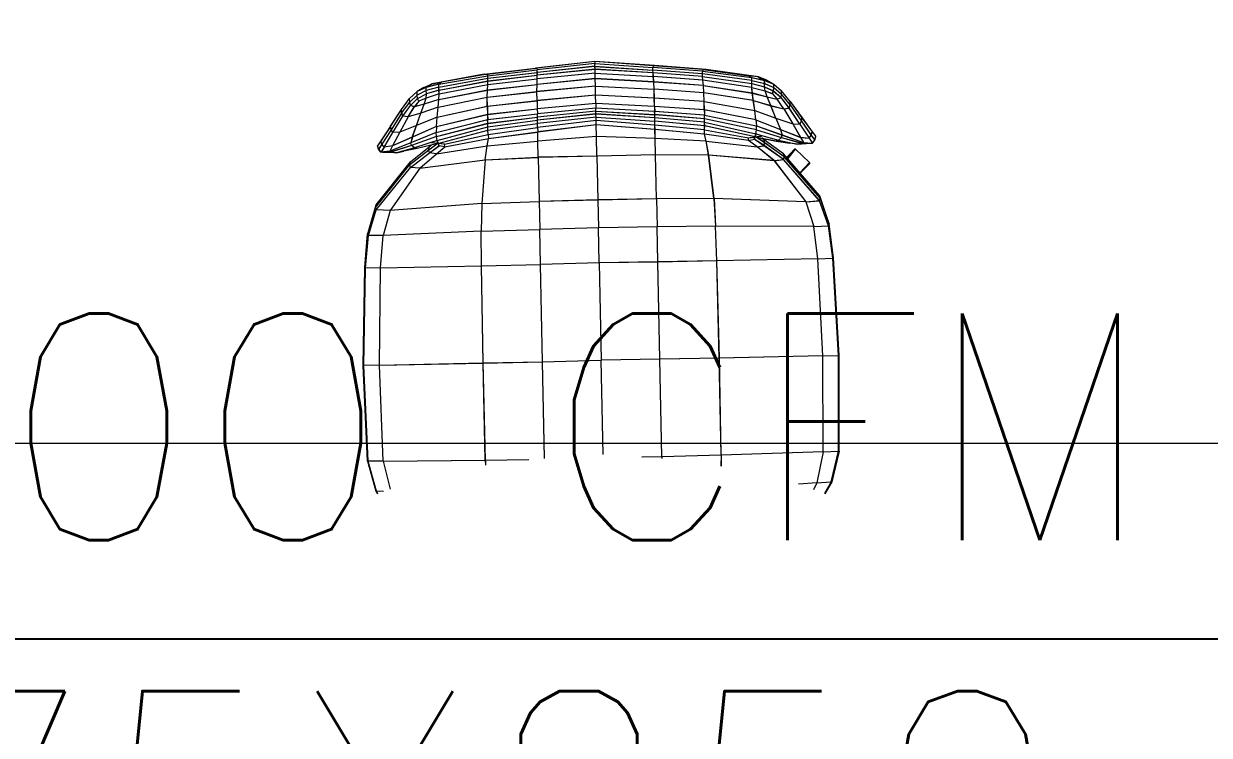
# Model space of a CAD drawing. Header units: millimetres. Extents: x -81374 to 485233, y -39075 to 157313.
# Drawn here: x 37122 to 38169, y -26224 to -25595 of the extents above; entities that cross this region are included whole.
import ezdxf
from ezdxf.enums import TextEntityAlignment as Align

# ---------------------------------------------------------------- set-up
doc = ezdxf.new("R2010")
doc.units = ezdxf.units.MM
doc.layers.add('G-IMPT', color=8, linetype='Continuous', lineweight=5)
doc.layers.add('M-HVAC-SUPPLY AIR DUCT', color=4, linetype='Continuous')
doc.layers.add('M-HVAC-TEXT', color=7, linetype='Continuous')
doc.styles.add('R', font='romans.shx')
doc.styles.add('ROMAND', font='romand__.ttf')
doc.styles.get("Standard").update_dxf_attribs({"font": 'arial.ttf'})
doc.dimstyles.new('Vayucon', dxfattribs={"dimtxt": 200, "dimasz": 150, "dimexe": 0, "dimexo": 0, "dimgap": 9e-05, "dimtad": 1, "dimdec": 0, "dimrnd": 5, "dimzin": 0, "dimdsep": 46, "dimtxsty": 'ROMAND', "dimcen": 90, "dimclre": 99, "dimclrt": 7, "dimadec": 0, "dimazin": 0, "dimtfac": 1, "dimtdec": 0, "dimtofl": 0, "dimtmove": 1, "dimatfit": 3, "dimfxl": 1, "dimtolj": 1, "dimtzin": 0, "dimarcsym": 0})

# ---------------------------------------------------------------- blocks, each defined once
blk = doc.blocks.new('floor plan 1')
at = {"layer": 'G-IMPT', "color": 8, "ltscale": 500}
for p, q in [((20335.2, -13075.3), (20341.4, -13064.7)), ((20335.7, -13075.3), (20341.7, -13064.8)), ((20348.4, -13074.4), (20351.3, -13068.3)), ((20731.4, -13093.6), (20725.4, -13068.9)), ((20731.2, -13066.7), (20737.5, -13066.9)), ((20736.2, -13064.8), (20737.5, -13066.9)), ((20738, -13066.9), (20736.6, -13064.7)), ((20737.5, -13066.9), (20745, -13093.4)), ((20737.5, -13066.9), (20738, -13066.9)), ((20745.5, -13093.4), (20738, -13066.9)), ((20328.8, -13102.2), (20335.2, -13075.3)), ((20335.7, -13075.3), (20329.3, -13102.2)), ((20335.7, -13075.3), (20335.2, -13075.3)), ((20348.4, -13074.4), (20335.7, -13075.3)), ((20342.9, -13101.7), (20348.4, -13074.4)), ((20348.4, -13074.4), (20364.6, -13073.3)), ((20433, -13098.8), (20433.1, -13089)), ((20641.3, -13094.4), (20641, -13089.9)), ((20328.8, -13102.2), (20328.7, -13186.9)), ((20329.3, -13102.2), (20328.8, -13102.2)), ((20329.3, -13102.2), (20329.2, -13186.9)), ((20342.9, -13101.7), (20329.3, -13102.2)), ((20342.9, -13101.7), (20433, -13098.8)), ((20342.9, -13101.7), (20343, -13186.6)), ((20433, -13098.8), (20485.3, -13097.4)), ((20433, -13098.8), (20434.5, -13184.6)), ((20485.3, -13097.4), (20485.3, -13095.8)), ((20485.3, -13097.4), (20502.9, -13097)), ((20485.3, -13097.4), (20487.1, -13183.5)), ((20537.2, -13099.4), (20538.9, -13182.8)), ((20589, -13096), (20590.7, -13181.3)), ((20641.3, -13094.4), (20602.9, -13095)), ((20731.4, -13093.6), (20641.3, -13094.4)), ((20641.3, -13094.4), (20643.3, -13180.2)), ((20731.4, -13093.6), (20745, -13093.4)), ((20731.4, -13093.6), (20734.9, -13178.4)), ((20745, -13093.4), (20745.5, -13093.4)), ((20745, -13093.4), (20748.6, -13178.1)), ((20745.5, -13093.4), (20749.1, -13178.1)), ((19477, -13109.1), (21553.5, -13109.1)), ((20343, -13186.6), (20434.5, -13184.6)), ((20434.5, -13184.6), (20487.1, -13183.5)), ((20434.5, -13184.6), (20436.7, -13270.5)), ((20487.1, -13183.5), (20538.9, -13182.8)), ((20487.1, -13183.5), (20488.9, -13269.4)), ((20590.7, -13181.3), (20538.9, -13182.8)), ((20540.7, -13268.6), (20538.9, -13182.8)), ((20643.3, -13180.2), (20590.7, -13181.3)), ((20590.7, -13181.3), (20592.6, -13267.3)), ((20734.9, -13178.4), (20643.3, -13180.2)), ((20643.3, -13180.2), (20644.7, -13266.1)), ((20734.9, -13178.4), (20733.9, -13264.2)), ((20734.9, -13178.4), (20748.6, -13178.1)), ((20748.6, -13178.1), (20747.3, -13264.1)), ((20749.1, -13178.1), (20747.7, -13264.4)), ((20748.6, -13178.1), (20749.1, -13178.1)), ((20328.7, -13186.9), (20333.7, -13273.1)), ((20329.2, -13186.9), (20328.7, -13186.9)), ((20343, -13186.6), (20329.2, -13186.9)), ((20329.2, -13186.9), (20334.2, -13272.8)), ((20343, -13186.6), (20347.5, -13272.3)), ((20436.7, -13270.5), (20488.9, -13269.4)), ((20488.9, -13269.4), (20540.7, -13268.6)), ((20488.9, -13269.4), (20489.6, -13300.4)), ((20540.7, -13268.6), (20592.6, -13267.3)), ((20540.7, -13268.6), (20541.4, -13299.5)), ((20644.7, -13266.1), (20592.6, -13267.3)), ((20592.6, -13267.3), (20593.2, -13298.2)), ((20733.9, -13264.2), (20644.7, -13266.1)), ((20644.7, -13266.1), (20644.9, -13296.7)), ((20733.9, -13264.2), (20731.6, -13292.7)), ((20733.9, -13264.2), (20747.3, -13264.1)), ((20747.3, -13264.1), (20744.7, -13292.9)), ((20747.7, -13264.4), (20745.2, -13294.2)), ((20747.3, -13264.1), (20747.7, -13264.4)), ((20334.2, -13272.8), (20333.7, -13273.1)), ((20333.7, -13273.1), (20337.5, -13302.8)), ((20347.5, -13272.3), (20334.2, -13272.8)), ((20334.2, -13272.8), (20338, -13301.5)), ((20347.5, -13272.3), (20436.7, -13270.5)), ((20347.5, -13272.3), (20351, -13300.7)), ((20436.7, -13270.5), (20437.8, -13301.1)), ((20338, -13301.5), (20337.5, -13302.8)), ((20351, -13300.7), (20338, -13301.5)), ((20338, -13301.5), (20346, -13323.6)), ((20358.2, -13322.5), (20351, -13300.7)), ((20351, -13300.7), (20437.8, -13301.1)), ((20437.8, -13301.1), (20489.6, -13300.4)), ((20439.3, -13325.4), (20437.8, -13301.1)), ((20489.6, -13300.4), (20541.4, -13299.5)), ((20490.1, -13325.1), (20489.6, -13300.4)), ((20541.4, -13299.5), (20593.2, -13298.2)), ((20541.9, -13324.2), (20541.4, -13299.5)), ((20644.9, -13296.7), (20593.2, -13298.2)), ((20593.7, -13323), (20593.2, -13298.2)), ((20644.5, -13321.1), (20644.9, -13296.7)), ((20644.9, -13296.7), (20731.6, -13292.7)), ((20725.4, -13314.8), (20731.6, -13292.7)), ((20731.6, -13292.7), (20744.7, -13292.9)), ((20744.7, -13292.9), (20737.6, -13315.4)), ((20744.7, -13295.6), (20737.7, -13320)), ((20738.2, -13317.7), (20745.2, -13294.2)), ((20738.2, -13317.7), (20744.7, -13295.6)), ((20744.7, -13292.9), (20745.2, -13294.2)), ((20345.5, -13325.9), (20337.5, -13302.8)), ((20345.5, -13325.9), (20338.1, -13304.1)), ((20346.1, -13328.2), (20338.1, -13304.1)), ((20358.2, -13322.5), (20346, -13323.6)), ((20386.1, -13358.9), (20358.2, -13322.5)), ((20358.2, -13322.5), (20439.3, -13325.4)), ((20644.5, -13321.1), (20593.7, -13323)), ((20641.4, -13359.7), (20644.5, -13321.1)), ((20644.5, -13321.1), (20725.4, -13314.8)), ((20699.1, -13352.4), (20725.4, -13314.8)), ((20737.6, -13315.4), (20707.3, -13353)), ((20737.7, -13320), (20707.5, -13358)), ((20738.2, -13317.7), (20708, -13355.5)), ((20725.4, -13314.8), (20737.6, -13315.4)), ((20737.6, -13315.4), (20738.2, -13317.7)), ((20738.2, -13317.7), (20737.7, -13320)), ((20346, -13323.6), (20345.5, -13325.9)), ((20345.5, -13325.9), (20377.3, -13362.4)), ((20345.5, -13325.9), (20346.1, -13328.2)), ((20346, -13323.6), (20377.8, -13359.9)), ((20346.1, -13328.2), (20377.9, -13365)), ((20439.3, -13325.4), (20490.1, -13325.1)), ((20439.3, -13325.4), (20444, -13363.9)), ((20490.1, -13325.1), (20541.9, -13324.2)), ((20490.1, -13325.1), (20490.9, -13364)), ((20541.9, -13324.2), (20593.7, -13323)), ((20542.7, -13362.9), (20541.9, -13324.2)), ((20594.5, -13361.8), (20593.7, -13323)), ((20354.8, -13357.3), (20363.5, -13348.2)), ((20363.5, -13348.3), (20354.8, -13357.3)), ((20363.1, -13347.8), (20355, -13356.2)), ((20699.1, -13352.4), (20641.4, -13359.7)), ((20699.1, -13352.4), (20684.5, -13365.1)), ((20707.3, -13353), (20690.6, -13365.9)), ((20699.1, -13352.4), (20707.3, -13353)), ((20707.3, -13353), (20708, -13355.5)), ((20354.8, -13357.3), (20355, -13356.2)), ((20354.8, -13357.3), (20367.2, -13369.1)), ((20374.1, -13360.5), (20367.2, -13369.1)), ((20374.7, -13361.2), (20367.2, -13369.1)), ((20375.1, -13361.7), (20368.2, -13368.9)), ((20375.1, -13361.7), (20368.2, -13368.9)), ((20377.8, -13359.9), (20377.3, -13362.4)), ((20377.3, -13362.4), (20394.5, -13374.7)), ((20377.3, -13362.4), (20377.9, -13365)), ((20386.1, -13358.9), (20377.8, -13359.9)), ((20377.8, -13359.9), (20395.1, -13372.1)), ((20386.1, -13358.9), (20444, -13363.9)), ((20386.1, -13358.9), (20401.2, -13371.1)), ((20444, -13363.9), (20490.9, -13364)), ((20444, -13363.9), (20446.3, -13376.1)), ((20490.9, -13364), (20542.7, -13362.9)), ((20490.9, -13364), (20491.2, -13378.4)), ((20542.7, -13362.9), (20594.5, -13361.8)), ((20542.7, -13362.9), (20543.1, -13380.2)), ((20641.4, -13359.7), (20594.5, -13361.8)), ((20594.5, -13361.8), (20594.8, -13376.2)), ((20641.4, -13359.7), (20639.6, -13372)), ((20707.5, -13358), (20691, -13371.1)), ((20708, -13355.5), (20691.3, -13368.5)), ((20708, -13355.5), (20707.5, -13358)), ((20352.3, -13374.5), (20350.3, -13377.1)), ((20353.7, -13374.3), (20352.3, -13374.5)), ((20355.3, -13378.8), (20352.3, -13374.5)), ((20360.2, -13375), (20352.3, -13374.5)), ((20365.9, -13373.4), (20353.7, -13374.3)), ((20361.4, -13374.2), (20353.7, -13374.3)), ((20361.4, -13374.2), (20360.2, -13375)), ((20362.8, -13379.5), (20360.2, -13375)), ((20379, -13381.6), (20360.2, -13375)), ((20361.4, -13374.2), (20365.9, -13373.4)), ((20379.6, -13379.3), (20361.4, -13374.2)), ((20365.9, -13373.4), (20372.4, -13374.4)), ((20382.2, -13377.1), (20365.9, -13373.4)), ((20367.2, -13369.1), (20368.2, -13368.9)), ((20384.3, -13376.2), (20372.4, -13374.4)), ((20377.9, -13365), (20394.9, -13377.3)), ((20395.1, -13372.1), (20394.5, -13374.7)), ((20394.5, -13374.7), (20402, -13379.8)), ((20394.5, -13374.7), (20394.9, -13377.3)), ((20401.2, -13371.1), (20395.1, -13372.1)), ((20395.1, -13372.1), (20403.7, -13377.8)), ((20446.3, -13376.1), (20401.2, -13371.1)), ((20401.2, -13371.1), (20408.9, -13376.8)), ((20639.6, -13372), (20594.8, -13376.2)), ((20677, -13371.2), (20638.6, -13378.4)), ((20639.6, -13372), (20638.6, -13378.4)), ((20677.3, -13373.5), (20638.7, -13382.1)), ((20683.1, -13374.1), (20639, -13385.8)), ((20684.5, -13365.1), (20639.6, -13372)), ((20684.5, -13365.1), (20677, -13371.2)), ((20677, -13371.2), (20677.3, -13373.5)), ((20677, -13371.2), (20682.2, -13372)), ((20677.3, -13373.5), (20679.8, -13373.8)), ((20677.3, -13373.5), (20688.8, -13374.6)), ((20677.3, -13373.5), (20683.1, -13374.1)), ((20690.6, -13365.9), (20682.2, -13372)), ((20682.2, -13372), (20682.8, -13374.2)), ((20682.2, -13372), (20683, -13374.1)), ((20682.8, -13374.3), (20684.1, -13377.1)), ((20683.1, -13374.1), (20701.5, -13369.6)), ((20683.1, -13374.1), (20688.8, -13374.6)), ((20683.1, -13374.1), (20683.8, -13376.8)), ((20684.1, -13377.1), (20683.2, -13374.5)), ((20683.8, -13376.8), (20703.7, -13370.3)), ((20691.3, -13368.5), (20684.1, -13373.9)), ((20684.5, -13365.1), (20690.6, -13365.9)), ((20684.5, -13380.2), (20706.4, -13372.4)), ((20684.8, -13383.8), (20707.1, -13374.7)), ((20691, -13371.1), (20689.1, -13372.6)), ((20689.3, -13372.6), (20691, -13371.1)), ((20690.6, -13365.9), (20691.3, -13368.5)), ((20691.3, -13368.5), (20691, -13371.1)), ((20701.5, -13369.6), (20713.4, -13367.2)), ((20701.5, -13369.6), (20703.7, -13370.3)), ((20703.7, -13370.3), (20719.8, -13366)), ((20703.7, -13370.3), (20706.4, -13372.4)), ((20705.8, -13379.7), (20723.2, -13372)), ((20705.8, -13379.7), (20707.1, -13374.7)), ((20706.4, -13372.4), (20724.4, -13366.6)), ((20706.4, -13372.4), (20707.1, -13374.7)), ((20707.1, -13374.7), (20725.6, -13367.4)), ((20719.8, -13366), (20713.4, -13367.2)), ((20716.8, -13384.1), (20723.2, -13372)), ((20719.8, -13366), (20732, -13366.3)), ((20724.4, -13366.6), (20719.8, -13366)), ((20730.6, -13370.9), (20723, -13383.7)), ((20723.2, -13372), (20725.6, -13367.4)), ((20723.2, -13372), (20730.6, -13370.9)), ((20724.4, -13366.6), (20732, -13366.3)), ((20724.4, -13366.6), (20725.6, -13367.4)), ((20724.6, -13386.3), (20732.6, -13373.4)), ((20725.6, -13367.4), (20733.5, -13366.5)), ((20730.6, -13370.9), (20733.5, -13366.5)), ((20730.6, -13370.9), (20732.6, -13373.4)), ((20732, -13366.3), (20733.5, -13366.5)), ((20732.6, -13373.4), (20735.5, -13369)), ((20732.6, -13373.5), (20733.5, -13376.3)), ((20733.5, -13366.5), (20735.5, -13369)), ((20733.5, -13376.3), (20736.6, -13372)), ((20735.5, -13369), (20736.6, -13372)), ((20350.3, -13377.1), (20349.4, -13380.2)), ((20352.6, -13384.3), (20349.4, -13380.2)), ((20353.5, -13381.3), (20350.3, -13377.1)), ((20353.5, -13381.3), (20352.6, -13384.3)), ((20361.6, -13396.9), (20352.6, -13384.3)), ((20355.3, -13378.8), (20353.5, -13381.3)), ((20362, -13393.9), (20353.5, -13381.3)), ((20362.8, -13379.5), (20355.3, -13378.8)), ((20363.4, -13391.3), (20355.3, -13378.8)), ((20380.5, -13386.5), (20362.8, -13379.5)), ((20369.7, -13391.4), (20362.8, -13379.5)), ((20379.6, -13379.3), (20379, -13381.6)), ((20380.5, -13386.5), (20379, -13381.6)), ((20401.7, -13389.7), (20379, -13381.6)), ((20382.2, -13377.1), (20379.6, -13379.3)), ((20401.8, -13386.1), (20379.6, -13379.3)), ((20382.2, -13377.1), (20384.3, -13376.2)), ((20402.4, -13382.7), (20382.2, -13377.1)), ((20403, -13380), (20384.3, -13376.2)), ((20396.7, -13378.7), (20394.9, -13377.3)), ((20394.9, -13377.3), (20396.9, -13378.8)), ((20408.7, -13379.1), (20397.3, -13380.7)), ((20403, -13380), (20397.3, -13380.7)), ((20402.4, -13382.7), (20401.8, -13386.1)), ((20403.3, -13380.1), (20402.1, -13383)), ((20402.1, -13383), (20402.9, -13380.4)), ((20403, -13380), (20402.4, -13382.7)), ((20447.5, -13393), (20402.4, -13382.7)), ((20403.7, -13377.8), (20403, -13380)), ((20408.7, -13379.1), (20403, -13380)), ((20403, -13380), (20447.5, -13389.8)), ((20403.3, -13380.1), (20403.7, -13377.8)), ((20408.9, -13376.8), (20403.7, -13377.8)), ((20408.7, -13379.1), (20406.2, -13379.6)), ((20408.9, -13376.8), (20408.7, -13379.1)), ((20447.6, -13386.1), (20408.7, -13379.1)), ((20408.9, -13376.8), (20447.6, -13382.4)), ((20446.3, -13376.1), (20491.2, -13378.4)), ((20446.3, -13376.1), (20447.6, -13382.4)), ((20447.6, -13382.4), (20447.6, -13386.1)), ((20447.6, -13382.4), (20491.4, -13386.4)), ((20491.2, -13378.4), (20543.1, -13380.2)), ((20491.2, -13378.4), (20491.4, -13386.4)), ((20543.1, -13380.2), (20594.8, -13376.2)), ((20543.1, -13380.2), (20543.3, -13390.6)), ((20543.3, -13390.6), (20595, -13384.2)), ((20594.8, -13376.2), (20595, -13384.2)), ((20638.6, -13378.4), (20595, -13384.2)), ((20595.1, -13388.1), (20595, -13384.2)), ((20638.7, -13382.1), (20595.1, -13388.1)), ((20638.7, -13382.1), (20638.6, -13378.4)), ((20638.7, -13382.1), (20639, -13385.8)), ((20683.8, -13376.8), (20639.1, -13388.9)), ((20684.5, -13380.2), (20639.2, -13391.9)), ((20684.8, -13383.8), (20639.2, -13395.2)), ((20683.8, -13376.8), (20684.5, -13380.2)), ((20684.5, -13389), (20705.8, -13379.7)), ((20684.5, -13380.2), (20684.8, -13383.8)), ((20684.5, -13389), (20684.8, -13383.8)), ((20705.8, -13379.7), (20702.2, -13389.9)), ((20702.2, -13389.9), (20716.8, -13384.1)), ((20709.4, -13397.6), (20716.8, -13384.1)), ((20723, -13383.7), (20714.2, -13398.2)), ((20716.8, -13384.1), (20723, -13383.7)), ((20723, -13383.7), (20724.6, -13386.3)), ((20725.1, -13389.3), (20733.5, -13376.3)), ((20362, -13393.9), (20361.6, -13396.9)), ((20363.4, -13391.3), (20362, -13393.9)), ((20372, -13408.2), (20362, -13393.9)), ((20369.7, -13391.4), (20363.4, -13391.3)), ((20363.4, -13391.3), (20372.9, -13405.4)), ((20384.5, -13396.5), (20369.7, -13391.4)), ((20377.6, -13404.6), (20369.7, -13391.4)), ((20402.2, -13395), (20380.5, -13386.5)), ((20384.5, -13396.5), (20380.5, -13386.5)), ((20401.8, -13386.1), (20401.7, -13389.7)), ((20402.2, -13395), (20401.7, -13389.7)), ((20447.7, -13399.2), (20401.7, -13389.7)), ((20401.8, -13386.1), (20447.6, -13396)), ((20402.2, -13395), (20447.8, -13403.8)), ((20402.2, -13395), (20403.3, -13403.2)), ((20447.6, -13386.1), (20447.5, -13389.8)), ((20447.5, -13389.8), (20491.5, -13393.9)), ((20447.5, -13389.8), (20447.5, -13393)), ((20447.5, -13393), (20447.6, -13396)), ((20447.5, -13393), (20491.6, -13396.8)), ((20447.6, -13386.1), (20491.5, -13390.3)), ((20447.6, -13396), (20491.6, -13399.5)), ((20447.6, -13396), (20447.7, -13399.2)), ((20491.4, -13386.4), (20491.5, -13390.3)), ((20491.4, -13386.4), (20543.3, -13390.6)), ((20491.5, -13390.3), (20543.4, -13394.4)), ((20491.5, -13390.3), (20491.5, -13393.9)), ((20543.4, -13397.5), (20491.5, -13393.9)), ((20491.5, -13393.9), (20491.6, -13396.8)), ((20543.3, -13390.6), (20543.4, -13394.4)), ((20543.4, -13394.4), (20595.1, -13388.1)), ((20543.4, -13397.5), (20595.2, -13391.7)), ((20543.4, -13394.4), (20543.4, -13397.5)), ((20543.5, -13400.1), (20595.2, -13394.6)), ((20595.1, -13388.1), (20595.2, -13391.7)), ((20639, -13385.8), (20595.2, -13391.7)), ((20639.1, -13388.9), (20595.2, -13394.6)), ((20595.2, -13391.7), (20595.2, -13394.6)), ((20595.2, -13394.6), (20595.3, -13397.3)), ((20639.2, -13391.9), (20595.3, -13397.3)), ((20639.2, -13395.2), (20595.3, -13400.2)), ((20639, -13385.8), (20639.1, -13388.9)), ((20639.1, -13388.9), (20639.2, -13391.9)), ((20639.2, -13391.9), (20639.2, -13395.2)), ((20639.3, -13399.8), (20639.2, -13395.2)), ((20684.5, -13389), (20639.3, -13399.8)), ((20684.5, -13389), (20683.7, -13397.3)), ((20683.7, -13397.3), (20702.2, -13389.9)), ((20702.2, -13389.9), (20698.2, -13401)), ((20715.2, -13401), (20724.6, -13386.3)), ((20725.1, -13389.3), (20715.4, -13404)), ((20724.6, -13386.3), (20725.1, -13389.3)), ((20372, -13411.3), (20361.6, -13396.9)), ((20372.9, -13405.4), (20372, -13408.2)), ((20377.6, -13404.6), (20372.9, -13405.4)), ((20372.9, -13405.4), (20380, -13414.6)), ((20389, -13407.5), (20377.6, -13404.6)), ((20377.6, -13404.6), (20383.4, -13413.3)), ((20403.3, -13403.2), (20384.5, -13396.5)), ((20384.5, -13396.5), (20389, -13407.5)), ((20447.9, -13411.1), (20403.3, -13403.2)), ((20403.3, -13403.2), (20404.5, -13412)), ((20447.8, -13403.8), (20447.7, -13399.2)), ((20447.7, -13399.2), (20491.7, -13402.4)), ((20447.8, -13403.8), (20447.9, -13411.1)), ((20447.8, -13403.8), (20491.8, -13406.8)), ((20491.6, -13396.8), (20543.5, -13400.1)), ((20491.6, -13396.8), (20491.6, -13399.5)), ((20543.6, -13402.6), (20491.6, -13399.5)), ((20491.6, -13399.5), (20491.7, -13402.4)), ((20491.8, -13406.8), (20491.7, -13402.4)), ((20491.7, -13402.4), (20543.6, -13405.3)), ((20543.4, -13397.5), (20543.5, -13400.1)), ((20543.5, -13400.1), (20543.6, -13402.6)), ((20543.6, -13402.6), (20595.3, -13397.3)), ((20543.6, -13405.3), (20595.3, -13400.2)), ((20543.6, -13402.6), (20543.6, -13405.3)), ((20543.7, -13409.5), (20543.6, -13405.3)), ((20543.7, -13409.5), (20595.4, -13404.7)), ((20595.3, -13397.3), (20595.3, -13400.2)), ((20595.4, -13404.7), (20595.3, -13400.2)), ((20639.3, -13399.8), (20595.4, -13404.7)), ((20595.6, -13411.9), (20595.4, -13404.7)), ((20639.5, -13407.1), (20639.3, -13399.8)), ((20683.7, -13397.3), (20639.5, -13407.1)), ((20682.9, -13406.1), (20639.5, -13414.9)), ((20682.9, -13406.1), (20682.3, -13412.9)), ((20683.7, -13397.3), (20682.9, -13406.1)), ((20682.9, -13406.1), (20698.2, -13401)), ((20698.2, -13401), (20695.3, -13408.9)), ((20698.2, -13401), (20709.4, -13397.6)), ((20709.4, -13397.6), (20704, -13406.6)), ((20714.2, -13398.2), (20707.5, -13407.7)), ((20715.2, -13401), (20708.1, -13410.7)), ((20715.4, -13404), (20708.2, -13413.8)), ((20709.4, -13397.6), (20714.2, -13398.2)), ((20714.2, -13398.2), (20715.2, -13401)), ((20715.2, -13401), (20715.4, -13404)), ((20372, -13408.2), (20379.5, -13417.6)), ((20372, -13408.2), (20372, -13411.3)), ((20372, -13411.3), (20379.5, -13420.7)), ((20380, -13414.6), (20379.5, -13417.6)), ((20383.4, -13413.3), (20380, -13414.6)), ((20386.6, -13420.4), (20380, -13414.6)), ((20392.2, -13415.2), (20383.4, -13413.3)), ((20387.7, -13418.1), (20383.4, -13413.3)), ((20404.5, -13412), (20389, -13407.5)), ((20389, -13407.5), (20392.2, -13415.2)), ((20405.4, -13418.7), (20392.2, -13415.2)), ((20392.2, -13415.2), (20394.1, -13420.5)), ((20404.5, -13412), (20448.2, -13419)), ((20404.5, -13412), (20405.4, -13418.7)), ((20447.9, -13411.1), (20448.2, -13419)), ((20447.9, -13411.1), (20492, -13414.1)), ((20491.8, -13406.8), (20492, -13414.1)), ((20491.8, -13406.8), (20543.7, -13409.5)), ((20492, -13414.1), (20543.9, -13416.8)), ((20492, -13414.1), (20492.2, -13422)), ((20543.7, -13409.5), (20543.9, -13416.8)), ((20543.9, -13416.8), (20595.6, -13411.9)), ((20543.9, -13416.8), (20544, -13424.8)), ((20639.5, -13407.1), (20595.6, -13411.9)), ((20595.6, -13411.9), (20595.7, -13419.8)), ((20639.5, -13414.9), (20595.7, -13419.8)), ((20682.3, -13412.9), (20639.4, -13421.3)), ((20639.5, -13414.9), (20639.4, -13421.3)), ((20639.5, -13407.1), (20639.5, -13414.9)), ((20682.3, -13412.9), (20682, -13417.9)), ((20682, -13417.9), (20693.6, -13414.2)), ((20682.3, -13412.9), (20695.3, -13408.9)), ((20701.1, -13413.8), (20693.3, -13417.9)), ((20693.6, -13414.2), (20693.3, -13417.9)), ((20693.5, -13420.8), (20701.4, -13416.9)), ((20695.3, -13408.9), (20693.6, -13414.2)), ((20693.6, -13414.2), (20699.9, -13411.5)), ((20695.3, -13408.9), (20704, -13406.6)), ((20699.9, -13411.5), (20704, -13406.6)), ((20699.9, -13411.5), (20701.1, -13413.8)), ((20701.1, -13413.8), (20707.5, -13407.7)), ((20701.1, -13413.8), (20701.4, -13416.9)), ((20701.4, -13416.9), (20708.1, -13410.7)), ((20701.4, -13416.9), (20701.6, -13419.9)), ((20701.6, -13419.9), (20708.2, -13413.8)), ((20704, -13406.6), (20707.5, -13407.7)), ((20707.5, -13407.7), (20708.1, -13410.7)), ((20708.1, -13410.7), (20708.2, -13413.8)), ((20386.4, -13423.5), (20379.5, -13417.6)), ((20379.5, -13417.6), (20379.5, -13420.7)), ((20386.4, -13426.5), (20379.5, -13420.7)), ((20386.6, -13420.4), (20386.4, -13423.5)), ((20394.5, -13427.1), (20386.4, -13423.5)), ((20386.4, -13423.5), (20386.4, -13426.5)), ((20392.5, -13429.9), (20386.4, -13426.5)), ((20394.5, -13429.9), (20386.4, -13426.5)), ((20387.7, -13418.1), (20386.6, -13420.4)), ((20394.6, -13424.2), (20386.6, -13420.4)), ((20394.1, -13420.5), (20387.7, -13418.1)), ((20405.9, -13423.7), (20394.1, -13420.5)), ((20394.1, -13420.5), (20394.6, -13424.2)), ((20394.6, -13424.2), (20394.5, -13427.1)), ((20405.7, -13429.7), (20394.5, -13427.1)), ((20394.5, -13427.1), (20394.5, -13429.9)), ((20405.8, -13427.1), (20394.6, -13424.2)), ((20448.6, -13425.3), (20405.4, -13418.7)), ((20405.4, -13418.7), (20405.9, -13423.7)), ((20405.8, -13427.1), (20405.7, -13429.7)), ((20405.9, -13423.7), (20405.8, -13427.1)), ((20449.3, -13433.3), (20405.8, -13427.1)), ((20405.9, -13423.7), (20449, -13430.1)), ((20448.2, -13419), (20492.2, -13422)), ((20448.2, -13419), (20448.6, -13425.3)), ((20448.6, -13425.3), (20449, -13430.1)), ((20448.6, -13425.3), (20492.5, -13428.4)), ((20544, -13424.8), (20492.2, -13422)), ((20492.2, -13422), (20492.5, -13428.4)), ((20544, -13424.8), (20595.7, -13419.8)), ((20544, -13424.8), (20544.2, -13431.3)), ((20544.2, -13431.3), (20595.6, -13426.2)), ((20639.2, -13426.2), (20595.5, -13431.1)), ((20595.6, -13426.2), (20595.5, -13431.1)), ((20595.7, -13419.8), (20595.6, -13426.2)), ((20639.4, -13421.3), (20595.6, -13426.2)), ((20682.2, -13421.3), (20639, -13429.3)), ((20682.4, -13423.9), (20639, -13431.7)), ((20639.2, -13426.2), (20639, -13429.3)), ((20682.3, -13426.5), (20639, -13433.9)), ((20682, -13417.9), (20639.2, -13426.2)), ((20639.4, -13421.3), (20639.2, -13426.2)), ((20642.2, -13435.3), (20688.1, -13426.8)), ((20680, -13428.2), (20682.3, -13426.5)), ((20688.1, -13426.8), (20680, -13428.2)), ((20682, -13417.9), (20682.2, -13421.3)), ((20682.2, -13421.3), (20693.3, -13417.9)), ((20682.2, -13421.3), (20682.4, -13423.9)), ((20682.3, -13426.5), (20693.6, -13423.7)), ((20682.4, -13423.9), (20682.3, -13426.5)), ((20682.4, -13423.9), (20693.5, -13420.8)), ((20695.6, -13423.5), (20688.1, -13426.8)), ((20688.1, -13426.8), (20693.6, -13423.7)), ((20693.3, -13417.9), (20693.5, -13420.8)), ((20693.5, -13420.8), (20693.6, -13423.7)), ((20693.6, -13423.7), (20701.6, -13419.9)), ((20695.6, -13423.5), (20701.6, -13419.9)), ((20392.5, -13429.9), (20400.1, -13432.9)), ((20400.1, -13432.9), (20394.5, -13429.9)), ((20405.9, -13432.3), (20394.5, -13429.9)), ((20400.1, -13432.9), (20446.3, -13439.5)), ((20400.1, -13432.9), (20408.3, -13433.9)), ((20405.7, -13429.7), (20449.4, -13435.6)), ((20405.7, -13429.7), (20405.9, -13432.3)), ((20408.3, -13433.9), (20405.9, -13432.3)), ((20449.5, -13437.9), (20405.9, -13432.3)), ((20448.8, -13439.4), (20408.3, -13433.9)), ((20448.8, -13439.4), (20449.5, -13437.9)), ((20449, -13430.1), (20492.9, -13433.2)), ((20449, -13430.1), (20449.3, -13433.3)), ((20449.3, -13433.3), (20449.4, -13435.6)), ((20449.3, -13433.3), (20493.1, -13436.5)), ((20449.4, -13435.6), (20493.2, -13438.9)), ((20449.4, -13435.6), (20449.5, -13437.9)), ((20449.5, -13437.9), (20493.3, -13441.3)), ((20492.5, -13428.4), (20544.2, -13431.3)), ((20492.5, -13428.4), (20492.9, -13433.2)), ((20544.3, -13436.2), (20492.9, -13433.2)), ((20492.9, -13433.2), (20493.1, -13436.5)), ((20493.1, -13436.5), (20544.3, -13439.6)), ((20493.1, -13436.5), (20493.2, -13438.9)), ((20544.2, -13431.3), (20544.3, -13436.2)), ((20544.3, -13436.2), (20595.5, -13431.1)), ((20544.3, -13439.6), (20595.4, -13434.4)), ((20544.3, -13436.2), (20544.3, -13439.6)), ((20544.4, -13442.2), (20595.4, -13436.8)), ((20639, -13429.3), (20595.4, -13434.4)), ((20595.5, -13431.1), (20595.4, -13434.4)), ((20639, -13431.7), (20595.4, -13436.8)), ((20639, -13433.9), (20595.4, -13439.1)), ((20595.4, -13434.4), (20595.4, -13436.8)), ((20595.4, -13436.8), (20595.4, -13439.1)), ((20639.8, -13435.4), (20595.8, -13440.7)), ((20642.2, -13435.3), (20596.9, -13440.8)), ((20639, -13429.3), (20639, -13431.7)), ((20639, -13431.7), (20639, -13433.9)), ((20639.8, -13435.4), (20639, -13433.9)), ((20639.8, -13435.4), (20680, -13428.2)), ((20642.2, -13435.3), (20639.8, -13435.4)), ((20446.3, -13439.5), (20448.8, -13439.4)), ((20446.3, -13439.5), (20491.9, -13443)), ((20448.8, -13439.4), (20493, -13442.8)), ((20491.9, -13443), (20493, -13442.8)), ((20491.9, -13443), (20544.5, -13446.5)), ((20493, -13442.8), (20493.3, -13441.3)), ((20493, -13442.8), (20544.5, -13446.4)), ((20544.4, -13442.2), (20493.2, -13438.9)), ((20493.2, -13438.9), (20493.3, -13441.3)), ((20544.4, -13444.8), (20493.3, -13441.3)), ((20544.3, -13439.6), (20544.4, -13442.2)), ((20544.4, -13444.8), (20595.4, -13439.1)), ((20544.4, -13442.2), (20544.4, -13444.8)), ((20544.5, -13446.4), (20544.4, -13444.8)), ((20544.5, -13446.4), (20595.8, -13440.7)), ((20544.5, -13446.5), (20596.9, -13440.8)), ((20595.8, -13440.7), (20595.4, -13439.1)), ((20596.9, -13440.8), (20595.8, -13440.7))]:
    blk.add_line(p, q, dxfattribs=at)
blk.add_arc((30901.2, -15868.2), 12777.8, 49.90697, 259.60318, dxfattribs=at)
for rotation, p in [(359.9992, (39680.6, -4989.6, 0)), (359.9992, (35886.7, -10139.3, 0)), (270.0008, (28873.3, -20643.5, 0)), (359.9992, (11975.3, -26935.4, 0)), (359.9992, (15267.6, -26935.4, 0)), (359.9992, (26686.3, -26987.7, 0)), (270.0008, (15861.1, -28615, 0)), (89.9992, (23697.8, -33300.6, 0)), (89.9992, (23597.9, -35337.7, 0)), (89.9992, (23597.9, -37388.3, 0)), (359.9992, (13750.4, -37781.5, 0)), (89.9992, (23697.8, -40746.8, 0)), (89.9992, (23597.8, -44302.5, 0)), (89.9992, (23597.8, -46399.1, 0)), (89.9992, (23697.8, -48339.8, 0)), (89.9992, (23697.8, -54280, 0)), (359.9992, (27418.1, -55702.4, 0)), (89.9992, (9671.9, -65856.5, 0)), (359.9992, (4684.1, -67403.4, 0)), (359.9992, (8737.2, -67403.4, 0))]:
    blk.add_attdef('PARTITIONTYPE', text='', height=200, rotation=rotation, dxfattribs=at).set_placement(p, align=Align.MIDDLE_CENTER)
blk = doc.blocks.new('Steelcase EMEA Bolia - Mood Dining Chair - scx_bolia_d3_ancilary_mood_leg_18ba0357-414835-Level 1')
at = {"layer": 'G-IMPT'}
for p, q in [((-180, 167.4), (-167.9, 179.5)), ((-167.9, 179.5), (-166.8, 179.3)), ((-160.2, 171.8), (-167.9, 179.5)), ((-160.8, 171), (-167.9, 179.5)), ((-159.8, 172.2), (-166.8, 179.3)), ((-159.8, 172.2), (-166.8, 179.3)), ((-180, 167.4), (-179.8, 166.3)), ((-171.1, 158.5), (-180, 167.4)), ((-180, 167.4), (-171.2, 158.5)), ((-171.5, 158.1), (-179.8, 166.3))]:
    blk.add_line(p, q, dxfattribs=at)
blk = doc.blocks.new('Steelcase EMEA Bolia - Mood Dining Chair - scx_bolia_d3_ancilary_mood_back_18ba0357-V156-Level 1')
at = {"layer": 'G-IMPT'}
for p, q in [((-136.3, 243.9), (-90.2, 251.5)), ((-87.8, 251.5), (-128.1, 245.1)), ((-90.2, 251.5), (-44.7, 255.9)), ((-90.2, 251.5), (-87.8, 251.5)), ((-87.8, 251.5), (-43.7, 255.8)), ((-87.8, 251.5), (-87, 250)), ((-87, 250), (-43.3, 254.3)), ((-87, 247.7), (-43.3, 251.9)), ((-44.7, 255.9), (7.8, 260.5)), ((-44.7, 255.9), (-43.7, 255.8)), ((-43.7, 255.8), (7.8, 260.5)), ((-43.7, 255.8), (-43.3, 254.3)), ((-43.4, 249.5), (7.8, 253.7)), ((-43.4, 249.5), (-43.3, 251.9)), ((7.8, 258.8), (-43.3, 254.3)), ((7.8, 256.3), (-43.3, 251.9)), ((-43.3, 251.9), (-43.3, 254.3)), ((7.8, 260.5), (60.3, 255.9)), ((7.8, 260.5), (7.8, 258.8)), ((7.8, 260.5), (59.2, 255.8)), ((7.8, 256.3), (7.8, 258.8)), ((7.8, 258.8), (58.8, 254.3)), ((7.8, 253.7), (7.8, 256.3)), ((7.8, 256.3), (58.8, 251.9)), ((7.8, 250.3), (7.8, 253.7)), ((7.8, 253.7), (58.9, 249.5)), ((59.2, 255.8), (58.8, 254.3)), ((58.8, 251.9), (58.8, 254.3)), ((102.5, 250), (58.8, 254.3)), ((102.6, 247.7), (58.8, 251.9)), ((58.9, 249.5), (58.8, 251.9)), ((60.3, 255.9), (59.2, 255.8)), ((103.3, 251.5), (59.2, 255.8)), ((105.7, 251.5), (60.3, 255.9)), ((103.3, 251.5), (102.5, 250)), ((105.7, 251.5), (103.3, 251.5)), ((103.3, 251.5), (143.6, 245.1)), ((105.7, 251.5), (151.8, 243.9)), ((-143.8, 240.8), (-136.3, 243.9)), ((-136.3, 243.9), (-141.8, 240.9)), ((-130.5, 243.4), (-141.8, 240.9)), ((-136.3, 243.9), (-128.1, 245.1)), ((-130.6, 240.8), (-87, 247.7)), ((-130.6, 240.8), (-130.5, 243.4)), ((-87, 250), (-130.5, 243.4)), ((-87.1, 245.4), (-130.5, 238.2)), ((-128.1, 245.1), (-130.5, 243.4)), ((-130.3, 234.8), (-87.3, 242.2)), ((-87.6, 237.4), (-87.3, 242.2)), ((-87.6, 237.4), (-43.8, 241.4)), ((-87.3, 242.2), (-43.6, 246.2)), ((-87.3, 242.2), (-87.1, 245.4)), ((-87.1, 245.4), (-43.4, 249.5)), ((-87.1, 245.4), (-87, 247.7)), ((-87, 247.7), (-87, 250)), ((-44, 235), (-43.8, 241.4)), ((-43.8, 241.4), (-43.6, 246.2)), ((-43.8, 241.4), (7.8, 245.4)), ((7.8, 250.3), (-43.6, 246.2)), ((-43.6, 246.2), (-43.4, 249.5)), ((7.8, 245.4), (7.8, 250.3)), ((7.8, 250.3), (59.1, 246.2)), ((7.8, 238.9), (7.8, 245.4)), ((7.8, 245.4), (59.3, 241.4)), ((59.1, 246.2), (58.9, 249.5)), ((102.7, 245.4), (58.9, 249.5)), ((102.8, 242.2), (59.1, 246.2)), ((59.3, 241.4), (59.1, 246.2)), ((59.5, 235), (59.3, 241.4)), ((103.2, 237.4), (59.3, 241.4)), ((102.6, 247.7), (102.5, 250)), ((146, 243.4), (102.5, 250)), ((102.7, 245.4), (102.6, 247.7)), ((146.2, 240.8), (102.6, 247.7)), ((102.8, 242.2), (102.7, 245.4)), ((146, 238.2), (102.7, 245.4)), ((103.2, 237.4), (102.8, 242.2)), ((145.9, 234.8), (102.8, 242.2)), ((151.8, 243.9), (143.6, 245.1)), ((143.6, 245.1), (146, 243.4)), ((146.2, 240.8), (146, 243.4)), ((146, 243.4), (157.3, 240.9)), ((159.3, 240.8), (151.8, 243.9)), ((151.8, 243.9), (157.3, 240.9)), ((-164, 221.7), (-156.6, 231.3)), ((-149.9, 237.3), (-156.6, 231.3)), ((-156.5, 228.2), (-156.6, 231.3)), ((-149.8, 234.2), (-156.5, 228.2)), ((-149.5, 231.2), (-156, 225.2)), ((-141.8, 240.9), (-149.9, 237.3)), ((-143.8, 240.8), (-149.9, 237.3)), ((-149.8, 234.2), (-149.9, 237.3)), ((-141.8, 238), (-149.8, 234.2)), ((-149.5, 231.2), (-149.8, 234.2)), ((-141.6, 235.1), (-149.5, 231.2)), ((-148.3, 228.9), (-149.5, 231.2)), ((-142, 231.4), (-148.3, 228.9)), ((-143.8, 226.1), (-142, 231.4)), ((-142, 231.4), (-141.6, 235.1)), ((-130.3, 234.8), (-142, 231.4)), ((-141.8, 238), (-141.8, 240.9)), ((-130.6, 240.8), (-141.8, 238)), ((-141.6, 235.1), (-141.8, 238)), ((-130.5, 238.2), (-141.6, 235.1)), ((-131.4, 223.1), (-87.9, 231)), ((-87.6, 237.4), (-130.7, 229.9)), ((-130.7, 229.9), (-130.3, 234.8)), ((-130.5, 238.2), (-130.6, 240.8)), ((-130.3, 234.8), (-130.5, 238.2)), ((-88, 223.1), (-87.9, 231)), ((-87.9, 231), (-87.6, 237.4)), ((-87.9, 231), (-44, 235)), ((-44.1, 227.1), (-44, 235)), ((-44.1, 227.1), (7.8, 230.9)), ((7.8, 238.9), (-44, 235)), ((7.8, 230.9), (7.8, 238.9)), ((7.8, 238.9), (59.5, 235)), ((7.8, 223.6), (7.8, 230.9)), ((7.8, 230.9), (59.6, 227.1)), ((103.5, 231), (59.5, 235)), ((59.6, 227.1), (59.5, 235)), ((103.5, 231), (103.2, 237.4)), ((146.2, 229.9), (103.2, 237.4)), ((103.6, 223.1), (103.5, 231)), ((147, 223.1), (103.5, 231)), ((145.9, 234.8), (146, 238.2)), ((146.2, 229.9), (145.9, 234.8)), ((145.9, 234.8), (157.5, 231.4)), ((146, 238.2), (146.2, 240.8)), ((146, 238.2), (157.1, 235.1)), ((146.2, 240.8), (157.3, 238)), ((157.1, 235.1), (157.3, 238)), ((157.5, 231.4), (157.1, 235.1)), ((165.1, 231.2), (157.1, 235.1)), ((157.3, 238), (157.3, 240.9)), ((157.3, 240.9), (165.4, 237.3)), ((157.3, 238), (165.3, 234.2)), ((159.3, 226.1), (157.5, 231.4)), ((157.5, 231.4), (163.9, 228.9)), ((159.3, 240.8), (165.4, 237.3)), ((163.9, 228.9), (165.1, 231.2)), ((165.1, 231.2), (165.3, 234.2)), ((165.1, 231.2), (171.5, 225.2)), ((165.3, 234.2), (165.4, 237.3)), ((165.3, 234.2), (172.1, 228.2)), ((165.4, 237.3), (172.1, 231.3)), ((179.5, 221.7), (172.1, 231.3)), ((172.1, 228.2), (172.1, 231.3)), ((-164, 221.7), (-174.1, 207.1)), ((-163.9, 218.7), (-164, 221.7)), ((-163.9, 218.7), (-156.5, 228.2)), ((-162.9, 215.9), (-156, 225.2)), ((-158.2, 215.2), (-152.6, 224)), ((-156, 225.2), (-156.5, 228.2)), ((-152.6, 224), (-156, 225.2)), ((-148.3, 228.9), (-152.6, 224)), ((-143.8, 226.1), (-152.6, 224)), ((-146.9, 218.3), (-143.8, 226.1)), ((-131.4, 223.1), (-146.9, 218.3)), ((-130.7, 229.9), (-143.8, 226.1)), ((-88, 223.1), (-132.5, 214.3)), ((-132.5, 214.3), (-131.4, 223.1)), ((-131.4, 223.1), (-130.7, 229.9)), ((-88, 223.1), (-44.1, 227.1)), ((-88, 215.9), (-88, 223.1)), ((-44.1, 219.8), (-44.1, 227.1)), ((-44.1, 219.8), (7.8, 223.6)), ((7.8, 223.6), (7.8, 219.4)), ((7.8, 223.6), (59.6, 219.8)), ((103.6, 223.1), (59.6, 227.1)), ((59.6, 227.1), (59.6, 219.8)), ((148, 214.3), (103.6, 223.1)), ((103.6, 223.1), (103.6, 215.9)), ((147, 223.1), (146.2, 229.9)), ((146.2, 229.9), (159.3, 226.1)), ((148, 214.3), (147, 223.1)), ((147, 223.1), (162.4, 218.3)), ((162.4, 218.3), (159.3, 226.1)), ((159.3, 226.1), (168.1, 224)), ((163.9, 228.9), (168.1, 224)), ((168.1, 224), (171.5, 225.2)), ((173.7, 215.2), (168.1, 224)), ((171.5, 225.2), (172.1, 228.2)), ((178.4, 215.9), (171.5, 225.2)), ((179.4, 218.7), (172.1, 228.2)), ((179.4, 218.7), (179.5, 221.7)), ((189.6, 207.1), (179.5, 221.7)), ((-163.9, 218.7), (-173.6, 204.1)), ((-172.1, 201.5), (-162.9, 215.9)), ((-158.2, 215.2), (-165.8, 201.8)), ((-162.9, 215.9), (-163.9, 218.7)), ((-158.2, 215.2), (-162.9, 215.9)), ((-146.9, 218.3), (-158.2, 215.2)), ((-151.1, 207.3), (-146.9, 218.3)), ((-132.5, 214.3), (-151.1, 207.3)), ((-88, 211.2), (-133.8, 200.8)), ((-133.4, 206.1), (-88, 215.9)), ((-133.4, 206.1), (-132.5, 214.3)), ((-88, 215.9), (-44.1, 219.8)), ((-88, 215.9), (-88, 211.2)), ((-88, 211.2), (-44.1, 215.4)), ((-88, 208), (-44.1, 212.5)), ((-88, 208), (-88, 211.2)), ((-88, 205), (-44.1, 209.8)), ((-44.1, 219.8), (-44.1, 215.4)), ((-44.1, 215.4), (7.8, 219.4)), ((7.8, 216.7), (-44.1, 212.5)), ((-44.1, 212.5), (-44.1, 215.4)), ((-44.1, 209.8), (7.8, 214.2)), ((-44.1, 209.8), (-44.1, 212.5)), ((7.8, 211.5), (-44.1, 206.8)), ((-44.1, 206.8), (-44.1, 209.8)), ((7.8, 216.7), (7.8, 219.4)), ((7.8, 219.4), (59.6, 215.4)), ((7.8, 214.2), (7.8, 216.7)), ((7.8, 216.7), (59.6, 212.5)), ((7.8, 211.5), (7.8, 214.2)), ((7.8, 214.2), (59.6, 209.8)), ((7.8, 208.4), (7.8, 211.5)), ((7.8, 211.5), (59.6, 206.8)), ((103.6, 215.9), (59.6, 219.8)), ((59.6, 219.8), (59.6, 215.4)), ((59.6, 212.5), (59.6, 215.4)), ((103.6, 211.2), (59.6, 215.4)), ((103.6, 208), (59.6, 212.5)), ((59.6, 209.8), (59.6, 212.5)), ((59.6, 206.8), (59.6, 209.8)), ((103.6, 205), (59.6, 209.8)), ((149, 206.1), (103.6, 215.9)), ((103.6, 215.9), (103.6, 211.2)), ((103.6, 208), (103.6, 211.2)), ((149.3, 200.8), (103.6, 211.2)), ((149, 206.1), (148, 214.3)), ((148, 214.3), (166.7, 207.3)), ((166.7, 207.3), (162.4, 218.3)), ((162.4, 218.3), (173.7, 215.2)), ((173.7, 215.2), (178.4, 215.9)), ((173.7, 215.2), (181.4, 201.8)), ((178.4, 215.9), (179.4, 218.7)), ((187.6, 201.5), (178.4, 215.9)), ((179.4, 218.7), (189.1, 204.1)), ((-174.1, 207.1), (-182.7, 194.4)), ((-173.6, 204.1), (-181.8, 191.4)), ((-172.1, 201.5), (-179.9, 188.9)), ((-173.6, 204.1), (-174.1, 207.1)), ((-172.1, 201.5), (-173.6, 204.1)), ((-165.8, 201.8), (-172.5, 189.8)), ((-165.8, 201.8), (-172.1, 201.5)), ((-151.1, 207.3), (-165.8, 201.8)), ((-133.8, 200.8), (-156.3, 192.2)), ((-151.1, 207.3), (-154.9, 197.1)), ((-133.4, 206.1), (-154.9, 197.1)), ((-133.4, 206.1), (-133.8, 200.8)), ((-133.6, 197.2), (-133.8, 200.8)), ((-133.6, 197.2), (-88, 208)), ((-88, 205), (-133, 193.8)), ((-132.3, 191.1), (-88, 201.8)), ((-88, 205), (-88, 208)), ((-88, 201.8), (-44.1, 206.8)), ((-88, 201.8), (-88, 205)), ((-87.8, 198.1), (-88, 201.8)), ((-87.8, 198.1), (-44.1, 203.3)), ((-87.8, 194.4), (-44.1, 199.4)), ((-44.1, 203.3), (7.8, 208.4)), ((-44.1, 203.3), (-44.1, 206.8)), ((-44.1, 199.4), (7.8, 204.6)), ((-44.1, 199.4), (-44.1, 203.3)), ((-44.1, 191.3), (-44.1, 199.4)), ((7.8, 204.6), (7.8, 208.4)), ((7.8, 208.4), (59.6, 203.3)), ((7.8, 194.2), (7.8, 204.6)), ((7.8, 204.6), (59.6, 199.4)), ((103.5, 201.8), (59.6, 206.8)), ((59.6, 203.3), (59.6, 206.8)), ((103.3, 198.1), (59.6, 203.3)), ((59.6, 203.3), (59.6, 199.4)), ((59.6, 191.3), (59.6, 199.4)), ((103.3, 194.4), (59.6, 199.4)), ((103.3, 198.1), (103.5, 201.8)), ((103.5, 201.8), (103.6, 205)), ((147.9, 191.1), (103.5, 201.8)), ((103.6, 205), (103.6, 208)), ((149.2, 197.2), (103.6, 208)), ((148.5, 193.8), (103.6, 205)), ((149, 206.1), (170.4, 197.1)), ((149, 206.1), (149.3, 200.8)), ((149.2, 197.2), (149.3, 200.8)), ((149.3, 200.8), (171.8, 192.2)), ((170.4, 197.1), (166.7, 207.3)), ((166.7, 207.3), (181.4, 201.8)), ((181.4, 201.8), (188, 189.8)), ((181.4, 201.8), (187.6, 201.5)), ((187.6, 201.5), (189.1, 204.1)), ((195.5, 188.9), (187.6, 201.5)), ((189.1, 204.1), (189.6, 207.1)), ((189.1, 204.1), (197.4, 191.4)), ((189.6, 207.1), (198.3, 194.4)), ((-182.7, 194.4), (-185.9, 190.1)), ((-184.9, 187.1), (-185.9, 190.1)), ((-181.8, 191.4), (-184.9, 187.1)), ((-179.9, 188.9), (-182.9, 184.5)), ((-181.8, 191.4), (-182.7, 194.4)), ((-179.9, 188.9), (-181.8, 191.4)), ((-172.5, 189.8), (-179.9, 188.9)), ((-156.3, 192.2), (-175, 185.2)), ((-172.5, 189.8), (-175, 185.2)), ((-155.6, 189.9), (-173.8, 184.5)), ((-154.9, 197.1), (-172.5, 189.8)), ((-154.9, 197.1), (-156.3, 192.2)), ((-155.6, 189.9), (-156.3, 192.2)), ((-133.6, 197.2), (-155.6, 189.9)), ((-153, 187.7), (-155.6, 189.9)), ((-133, 193.8), (-153, 187.7)), ((-132.3, 191.1), (-150.9, 187)), ((-140.7, 185.6), (-133.3, 190.9)), ((-140.3, 188.3), (-138.4, 189.8)), ((-138.6, 189.7), (-140.3, 188.3)), ((-140, 183.1), (-131.5, 188.9)), ((-126.6, 190.3), (-138, 191.7)), ((-132.3, 191.1), (-138, 191.7)), ((-133, 193.8), (-133.6, 197.2)), ((-132, 191.2), (-133.3, 194.1)), ((-133.3, 194.1), (-132.4, 191.5)), ((-132.3, 191.1), (-133, 193.8)), ((-126.6, 190.3), (-132.3, 191.1)), ((-131.5, 188.9), (-132.3, 191.1)), ((-132, 191.2), (-131.5, 188.9)), ((-126.3, 188), (-131.5, 188.9)), ((-126.6, 190.3), (-129.1, 190.8)), ((-87.8, 198.1), (-126.6, 190.3)), ((-126.3, 188), (-126.6, 190.3)), ((-126.3, 188), (-87.8, 194.4)), ((-88.9, 188.1), (-87.8, 194.4)), ((-88.9, 188.1), (-44.1, 191.3)), ((-87.8, 194.4), (-87.8, 198.1)), ((-44.1, 191.3), (7.8, 194.2)), ((-44.1, 177), (-44.1, 191.3)), ((7.8, 177), (7.8, 194.2)), ((7.8, 194.2), (59.6, 191.3)), ((59.6, 177), (59.6, 191.3)), ((104.4, 188.1), (59.6, 191.3)), ((142.1, 190.3), (103.3, 198.1)), ((103.3, 198.1), (103.3, 194.4)), ((104.4, 188.1), (103.3, 194.4)), ((141.8, 188), (103.3, 194.4)), ((141.8, 188), (142.1, 190.3)), ((141.8, 188), (147, 188.9)), ((142.1, 190.3), (153.5, 191.7)), ((142.1, 190.3), (147.9, 191.1)), ((142.1, 190.3), (144.6, 190.8)), ((147, 188.9), (147.5, 191.2)), ((147, 188.9), (147.8, 191.1)), ((155.6, 183.1), (147, 188.9)), ((147.5, 191.2), (148.8, 194.1)), ((148.8, 194.1), (147.9, 191.5)), ((147.9, 191.1), (148.5, 193.8)), ((147.9, 191.1), (153.5, 191.7)), ((147.9, 191.1), (166.4, 187)), ((148.5, 193.8), (149.2, 197.2)), ((148.5, 193.8), (168.6, 187.7)), ((156.2, 185.6), (148.8, 190.9)), ((149.2, 197.2), (171.2, 189.9)), ((155.8, 188.3), (153.9, 189.8)), ((154.1, 189.7), (155.8, 188.3)), ((168.6, 187.7), (171.2, 189.9)), ((170.4, 197.1), (188, 189.8)), ((170.4, 197.1), (171.8, 192.2)), ((171.2, 189.9), (171.8, 192.2)), ((171.2, 189.9), (189.3, 184.5)), ((171.8, 192.2), (190.5, 185.2)), ((188, 189.8), (195.5, 188.9)), ((188, 189.8), (190.5, 185.2)), ((195.5, 188.9), (197.4, 191.4)), ((195.5, 188.9), (198.4, 184.5)), ((197.4, 191.5), (198.3, 194.4)), ((197.4, 191.4), (200.4, 187.1)), ((198.3, 194.4), (201.4, 190.1)), ((200.4, 187.1), (201.4, 190.1)), ((-182.9, 184.5), (-184.9, 187.1)), ((-175, 185.2), (-182.9, 184.5)), ((-181.4, 184.4), (-182.9, 184.5)), ((-173.8, 184.5), (-181.4, 184.4)), ((-169.2, 183.7), (-181.4, 184.4)), ((-173.8, 184.5), (-175, 185.2)), ((-173.8, 184.5), (-169.2, 183.7)), ((-153, 187.7), (-169.2, 183.7)), ((-169.2, 183.7), (-162.8, 184.8)), ((-150.9, 187), (-162.8, 184.8)), ((-157.6, 173), (-140.7, 185.6)), ((-157.1, 175.5), (-140.3, 188.3)), ((-157, 170.5), (-140, 183.1)), ((-153, 187.7), (-150.9, 187)), ((-148.8, 169.7), (-133.9, 182.1)), ((-140.7, 185.6), (-140.3, 188.3)), ((-140, 183.1), (-140.7, 185.6)), ((-133.9, 182.1), (-140, 183.1)), ((-88.9, 188.1), (-133.9, 182.1)), ((-133.9, 182.1), (-126.3, 188)), ((-91, 175.8), (-88.9, 188.1)), ((106.5, 175.8), (104.4, 188.1)), ((149.4, 182.1), (104.4, 188.1)), ((149.4, 182.1), (141.8, 188)), ((149.4, 182.1), (155.6, 183.1)), ((164.3, 169.7), (149.4, 182.1)), ((155.6, 183.1), (156.2, 185.6)), ((172.5, 170.5), (155.6, 183.1)), ((172.6, 175.5), (155.8, 188.3)), ((156.2, 185.6), (155.8, 188.3)), ((173.1, 173), (156.2, 185.6)), ((166.4, 187), (168.6, 187.7)), ((166.4, 187), (178.3, 184.8)), ((168.6, 187.7), (184.7, 183.7)), ((184.7, 183.7), (178.3, 184.8)), ((189.3, 184.5), (184.7, 183.7)), ((184.7, 183.7), (197, 184.4)), ((189.3, 184.5), (190.5, 185.2)), ((189.3, 184.5), (197, 184.4)), ((190.5, 185.2), (198.4, 184.5)), ((197, 184.4), (198.4, 184.5)), ((198.4, 184.5), (200.4, 187.1)), ((-188.7, 135.8), (-157.6, 173)), ((-188, 138.1), (-157.1, 175.5)), ((-188, 133.5), (-157, 170.5)), ((-148.8, 169.7), (-175.9, 132.7)), ((-157.6, 173), (-157.1, 175.5)), ((-157, 170.5), (-157.6, 173)), ((-148.8, 169.7), (-157, 170.5)), ((-148.8, 169.7), (-91, 175.8)), ((-94.9, 137.3), (-91, 175.8)), ((-91, 175.8), (-44.1, 177)), ((-44.1, 138.1), (-44.1, 177)), ((-44.1, 177), (7.8, 177)), ((7.8, 177), (7.8, 138.2)), ((7.8, 177), (59.6, 177)), ((106.5, 175.8), (59.6, 177)), ((59.6, 177), (59.6, 138.1)), ((164.3, 169.7), (106.5, 175.8)), ((106.5, 175.8), (110.4, 137.3)), ((164.3, 169.7), (172.5, 170.5)), ((164.3, 169.7), (191.4, 132.7)), ((172.5, 170.5), (173.1, 173)), ((203.6, 133.5), (172.5, 170.5)), ((203.6, 138.1), (172.6, 175.5)), ((173.1, 173), (172.6, 175.5)), ((204.2, 135.8), (173.1, 173)), ((-188, 138.1), (-195.6, 113.9)), ((-188.7, 135.8), (-188, 138.1)), ((-175.9, 132.7), (-94.9, 137.3)), ((-94.9, 137.3), (-95.8, 112.9)), ((-94.9, 137.3), (-44.1, 138.1)), ((-44.1, 138.1), (7.8, 138.2)), ((-44.1, 138.1), (-44.1, 113.3)), ((7.8, 138.2), (7.8, 113.5)), ((7.8, 138.2), (59.6, 138.1)), ((110.4, 137.3), (59.6, 138.1)), ((59.6, 138.1), (59.6, 113.3)), ((110.4, 137.3), (191.4, 132.7)), ((110.4, 137.3), (111.4, 112.9)), ((211.1, 113.9), (203.6, 138.1)), ((204.2, 135.8), (203.6, 138.1)), ((-188.7, 135.8), (-196.1, 112.5)), ((-188.7, 135.8), (-195.6, 113.9)), ((-195.6, 111.2), (-188, 133.5)), ((-188, 133.5), (-188.7, 135.8)), ((-175.9, 132.7), (-188, 133.5)), ((-175.9, 132.7), (-182.6, 110.7)), ((191.4, 132.7), (203.6, 133.5)), ((191.4, 132.7), (198.1, 110.7)), ((203.6, 133.5), (204.2, 135.8)), ((211.1, 111.2), (203.6, 133.5)), ((204.2, 135.8), (211.7, 112.5)), ((204.2, 135.8), (211.1, 113.9)), ((-199.3, 82.8), (-196.1, 112.5)), ((-198.8, 82.4), (-195.6, 111.2)), ((-195.6, 111.2), (-196.1, 112.5)), ((-182.6, 110.7), (-195.6, 111.2)), ((-185.5, 82.2), (-182.6, 110.7)), ((-182.6, 110.7), (-95.8, 112.9)), ((-96.3, 82.3), (-95.8, 112.9)), ((-95.8, 112.9), (-44.1, 113.3)), ((-44.1, 113.3), (7.8, 113.5)), ((-44.1, 82.4), (-44.1, 113.3)), ((7.8, 82.6), (7.8, 113.5)), ((7.8, 113.5), (59.6, 113.3)), ((59.6, 82.4), (59.6, 113.3)), ((111.4, 112.9), (59.6, 113.3)), ((111.8, 82.3), (111.4, 112.9)), ((111.4, 112.9), (198.1, 110.7)), ((198.1, 110.7), (211.1, 111.2)), ((201, 82.2), (198.1, 110.7)), ((211.1, 111.2), (211.7, 112.5)), ((214.3, 82.4), (211.1, 111.2)), ((214.8, 82.8), (211.7, 112.5)), ((-202.5, -3.5), (-199.3, 82.8)), ((-202, -3.5), (-198.8, 82.4)), ((-198.8, 82.4), (-199.3, 82.8)), ((-185.5, 82.2), (-198.8, 82.4)), ((-188.2, -3.5), (-185.5, 82.2)), ((-185.5, 82.2), (-96.3, 82.3)), ((-96.6, -3.6), (-96.3, 82.3)), ((-96.3, 82.3), (-44.1, 82.4)), ((-44.1, 82.4), (7.8, 82.6)), ((-44.1, -3.6), (-44.1, 82.4)), ((7.8, 82.6), (59.6, 82.4)), ((7.8, 82.6), (7.8, -3.2)), ((59.6, -3.6), (59.6, 82.4)), ((111.8, 82.3), (59.6, 82.4)), ((112.2, -3.6), (111.8, 82.3)), ((201, 82.2), (111.8, 82.3)), ((201, 82.2), (214.3, 82.4)), ((203.7, -3.5), (201, 82.2)), ((214.3, 82.4), (214.8, 82.8)), ((217.5, -3.5), (214.3, 82.4)), ((218, -3.5), (214.8, 82.8)), ((-200.6, -88.2), (-202.5, -3.5)), ((-202, -3.5), (-202.5, -3.5)), ((-188.2, -3.5), (-202, -3.5)), ((-200.1, -88.2), (-202, -3.5)), ((-186.5, -88.4), (-188.2, -3.5)), ((-188.2, -3.5), (-96.6, -3.6)), ((-96.4, -89.4), (-96.6, -3.6)), ((-96.6, -3.6), (-44.1, -3.6)), ((-44.1, -3.6), (7.8, -3.2)), ((-44.1, -89.7), (-44.1, -3.6)), ((7.8, -86.6), (7.8, -3.2)), ((59.6, -3.6), (7.8, -3.2)), ((59.6, -88.9), (59.6, -3.6)), ((112.2, -3.6), (59.6, -3.6)), ((111.9, -89.4), (112.2, -3.6)), ((203.7, -3.5), (112.2, -3.6)), ((202.1, -88.4), (203.7, -3.5)), ((203.7, -3.5), (217.5, -3.5)), ((215.6, -88.2), (217.5, -3.5)), ((216.1, -88.2), (218, -3.5)), ((217.5, -3.5), (218, -3.5)), ((-200.6, -88.2), (-193.7, -114.9)), ((-200.1, -88.2), (-200.6, -88.2)), ((-186.5, -88.4), (-200.1, -88.2)), ((-193.2, -114.9), (-200.1, -88.2)), ((-186.5, -88.4), (-180.5, -115.6)), ((-186.5, -88.4), (-96.4, -89.4)), ((-96.4, -89.4), (-96.1, -99.2)), ((-96.4, -89.4), (-44.1, -89.7)), ((-44.1, -89.7), (-44.1, -91.3)), ((-44.1, -89.7), (-26.5, -89.7)), ((111.9, -89.4), (73.6, -89.6)), ((111.9, -89.4), (111.8, -93.9)), ((202.1, -88.4), (111.9, -89.4)), ((202.1, -88.4), (196.5, -113.2)), ((202.1, -88.4), (215.6, -88.2)), ((208.7, -114.9), (215.6, -88.2)), ((216.1, -88.2), (209.2, -114.9)), ((215.6, -88.2), (216.1, -88.2)), ((-193.7, -114.9), (-187.3, -125.5)), ((-193.2, -114.9), (-193.7, -114.9)), ((-180.5, -115.6), (-193.2, -114.9)), ((-193.2, -114.9), (-186.9, -125.3)), ((202.5, -115.3), (208.7, -114.9)), ((207.4, -117), (208.7, -114.9)), ((209.2, -114.9), (207.8, -117.2)), ((208.7, -114.9), (209.2, -114.9)), ((-180.5, -115.6), (-164.2, -116.4)), ((-180.5, -115.6), (-177.4, -121.6))]:
    blk.add_line(p, q, dxfattribs=at)

msp = doc.modelspace()

# ---------------------------------------------------------------- block references
at = {"linetype": 'Continuous', "rotation": 180}
msp.add_blockref('floor plan 1', (58170.8, -39075.4), dxfattribs=at)
at = {"color": 8, "extrusion": (0, 0, -1), "zscale": -1, "rotation": 358.7965424389778}
for name in ['Steelcase EMEA Bolia - Mood Dining Chair - scx_bolia_d3_ancilary_mood_back_18ba0357-V156-Level 1', 'Steelcase EMEA Bolia - Mood Dining Chair - scx_bolia_d3_ancilary_mood_leg_18ba0357-414835-Level 1']:
    msp.add_blockref(name, (-37639.6, -25889.2), dxfattribs=at)

# ---------------------------------------------------------------- texts
at = {"layer": 'M-HVAC-TEXT', "color": 7, "insert": (37440.9, -25851.6), "char_height": 200, "width": 13359.771, "attachment_point": 2, "style": 'R'}
msp.add_mtext('1200 CFM\\P575X250', dxfattribs=at)

# ---------------------------------------------------------------- leaders
at = {"layer": 'M-HVAC-SUPPLY AIR DUCT', "color": 0, "linetype": 'Continuous'}
msp.add_leader([(36629.4, -26138.7), (38196.6, -26138.7)], dimstyle='Vayucon', dxfattribs=at)

doc.saveas('drawing.dxf')
